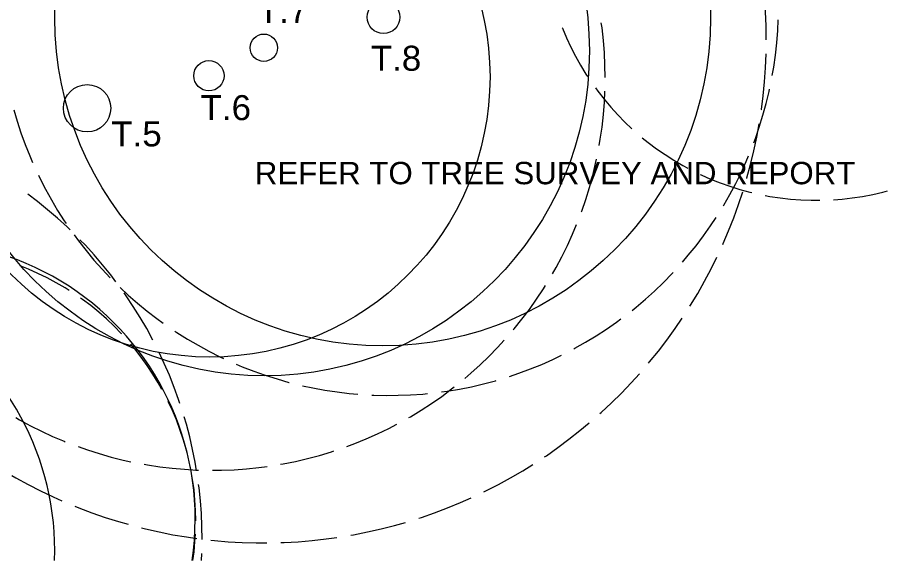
# Model space of a CAD drawing. Header units: millimetres. Extents: x -5841 to 140562, y 1006 to 102310.
# Drawn here: x 101710 to 111104, y 1670 to 7534 of the extents above; entities that cross this region are included whole.
import ezdxf

# ---------------------------------------------------------------- set-up
doc = ezdxf.new("R2010")
doc.units = ezdxf.units.MM
doc.header["$LTSCALE"] = 10
doc.layers.add('PDF18_0', color=7, linetype='Continuous')
doc.layers.add('PDF18_Text', color=7, linetype='Continuous')
doc.styles.add('PDF ArialMT', font='arial.ttf')
doc.styles.add('PDF FuturaCom-Book', font='arial.ttf')

msp = doc.modelspace()

# ---------------------------------------------------------------- linework, layer by layer
at = {"layer": 'PDF18_0', "color": 6, "lineweight": 0}
for points in [[(109793.48463, 7291.50457), (109791.36802, 7441.7841), (109785.01818, 7593.12193), (109774.43511, 7743.40146), (109760.67713, 7893.68099), (109759.61882, 7896.85591)], [(107592.20704, 7421.67627), (107593.26534, 7418.50135), (107636.65591, 7314.78731), (107684.27971, 7214.24819), (107735.07842, 7114.76738), (107789.05205, 7017.40317), (107847.25891, 6922.15559), (107865.25012, 6896.75623)], [(108054.68699, 6885.11486), (108052.57038, 7019.51979), (108046.22054, 7152.86641), (108035.63748, 7286.21303), (108020.82118, 7419.55966), (108012.35473, 7475.6499)], [(109859.09964, 6907.33929), (109873.91593, 6995.17874), (109892.96545, 7126.40875), (109907.78174, 7258.69706), (109918.3648, 7390.98538), (109923.65634, 7506.34079)], [(109740.5693, 6536.93201), (109741.62761, 6539.04862), (109760.67713, 6688.26984), (109774.43511, 6838.54937), (109785.01818, 6989.8872), (109791.36802, 7140.16673), (109791.36802, 7141.22504)], [(107948.85634, 6773.99267), (107974.2557, 6739.06856), (108043.04562, 6650.17081), (108115.01047, 6565.50628), (108190.15023, 6482.95837), (108268.46491, 6402.52708), (108342.54637, 6332.67885)], [(107990.13029, 6149.59182), (108001.77167, 6218.38174), (108020.82118, 6350.67006), (108035.63748, 6484.01668), (108046.22054, 6617.3633), (108051.51207, 6738.01025)], [(109658.02139, 6180.2827), (109676.01261, 6225.78989), (109718.34487, 6350.67006), (109757.50221, 6477.66684), (109793.48463, 6605.72193), (109824.17552, 6734.83533), (109829.46705, 6759.17638)], [(101669.92366, 6536.93201), (101705.90609, 6414.16845), (101747.18004, 6288.22997), (101792.68722, 6163.3498), (101842.42763, 6039.52794), (101873.11852, 5968.6214)], [(109583.93994, 5795.05913), (109584.99824, 5801.40896), (109624.15559, 5946.39696), (109660.13801, 6093.50157), (109690.8289, 6241.66448), (109718.34487, 6386.65248)], [(108454.72686, 6235.31464), (108520.34187, 6182.39932), (108609.23962, 6115.72601), (108701.31229, 6052.22761), (108795.50157, 5991.90414), (108891.80746, 5935.81389), (108946.8394, 5906.18131)], [(109332.06298, 5500.84991), (109335.2379, 5507.19975), (109401.91121, 5621.49685), (109464.3513, 5738.96888), (109522.55816, 5857.49921), (109577.5901, 5979.20446), (109602.98946, 6039.52794)], [(107798.57681, 5436.29321), (107801.75173, 5441.58474), (107845.1423, 5568.58153), (107884.29964, 5696.63662), (107920.28206, 5825.75002), (107950.97295, 5955.92172), (107961.55602, 6004.60382)], [(101935.5586, 5832.09985), (101951.4332, 5798.23405), (102011.75667, 5679.70371), (102076.31337, 5564.3483), (102144.04499, 5450.0512), (102216.00984, 5337.8707), (102236.11766, 5308.23812)], [(109079.12772, 5839.508), (109090.76909, 5834.21647), (109192.36652, 5788.70929), (109296.08056, 5747.43533), (109400.85291, 5710.3946), (109507.74187, 5676.52879), (109615.68913, 5647.95452), (109636.85526, 5642.66298)], [(109324.65484, 5083.87713), (109328.88806, 5092.34359), (109387.09492, 5230.98174), (109443.18517, 5370.6782), (109493.98388, 5513.54959), (109539.49106, 5650.07113)], [(110519.48291, 5565.40661), (110612.61389, 5571.75645), (110722.67777, 5584.45613), (110833.79996, 5601.38903), (110942.80553, 5622.55516), (111051.8111, 5647.95452), (111103.66812, 5661.7125)], [(102279.50823, 5239.44819), (102245.64242, 5271.19739), (102142.98669, 5366.44498), (102036.09773, 5457.45934), (101927.09215, 5545.29878), (101823.37811, 5624.67177)], [(109781.84326, 5611.97209), (109833.70028, 5601.38903), (109943.76416, 5584.45613), (110054.88635, 5571.75645), (110166.00853, 5563.28999), (110278.18902, 5559.05677), (110371.32, 5559.05677)], [(108888.63254, 4891.26534), (108952.13094, 4965.3468), (109035.73715, 5069.06084), (109116.16845, 5174.8915), (109192.36652, 5282.83876), (109251.63169, 5372.79482)], [(107486.37638, 4766.38517), (107524.47542, 4833.05848), (107587.97381, 4950.53051), (107647.23898, 5071.17746), (107702.27092, 5192.88271), (107745.66148, 5297.65505)], [(102322.8988, 5185.47456), (102369.46428, 5120.91786), (102450.95389, 5017.20382), (102535.61841, 4914.54809), (102623.45785, 4815.06727), (102711.29729, 4724.05291)], [(102773.73738, 4680.66234), (102717.64713, 4754.7438), (102629.80769, 4863.74937), (102538.79333, 4970.63833), (102443.54574, 5073.29407), (102385.33888, 5133.61754)], [(108969.06384, 4415.0274), (108975.41368, 4425.61047), (109053.72836, 4554.72387), (109127.80982, 4685.95388), (109198.71636, 4819.3005), (109261.15644, 4946.29728)], [(102266.80855, 4586.47306), (102225.5346, 4612.93073), (102129.2287, 4669.02097), (102030.80619, 4721.9363), (101931.32538, 4770.6184), (101828.66964, 4816.12558), (101738.71359, 4852.108)], [(108344.66298, 4370.57853), (108388.05355, 4405.50264), (108489.65098, 4491.22547), (108588.07349, 4580.12322), (108683.32108, 4672.19589), (108776.45205, 4767.44348), (108788.09342, 4779.08485)], [(102818.18625, 4617.16395), (102906.0257, 4535.67435), (103006.56482, 4447.83491), (103109.22055, 4363.17038), (103213.9929, 4282.73909), (103282.78282, 4232.99868)], [(107063.05377, 4159.97553), (107071.52022, 4170.55859), (107156.18474, 4275.33094), (107236.61604, 4382.2199), (107313.87242, 4491.22547), (107387.95388, 4602.34766), (107410.17831, 4639.38839)], [(103172.71894, 4050.96995), (103106.04563, 4173.73351), (103035.13909, 4294.38046), (102961.05764, 4412.91079), (102883.80126, 4529.32451), (102861.57682, 4560.0154)], [(102836.17747, 4116.58496), (102829.82763, 4122.9348), (102752.57125, 4202.30779), (102671.08165, 4278.50586), (102587.47543, 4352.58732), (102500.69429, 4422.43555), (102411.79655, 4489.10886), (102389.57211, 4503.92515)], [(107714.9706, 3954.66406), (107727.67027, 3962.07221), (107844.08399, 4026.6289), (107957.32279, 4095.41883), (108068.44498, 4167.38367), (108177.45055, 4243.58174), (108224.01604, 4278.50586)], [(108523.51679, 3801.20961), (108534.09985, 3813.90929), (108629.34744, 3931.38132), (108721.42011, 4050.96995), (108809.25955, 4173.73351), (108886.51593, 4286.97231)], [(103407.663, 4147.27585), (103432.00405, 4131.40125), (103544.18454, 4060.49471), (103659.53995, 3993.8214), (103775.95367, 3930.32301), (103894.484, 3871.05784), (103933.64134, 3853.06663)], [(106540.25034, 3637.1721), (106604.80704, 3692.20404), (106704.28785, 3782.16009), (106800.59375, 3874.23276), (106893.72472, 3970.53866), (106965.68957, 4048.85334)], [(103270.08315, 3518.64177), (103230.9258, 3588.49), (103172.71894, 3683.73759), (103110.27886, 3776.86856), (103045.72216, 3866.82462), (102976.93224, 3954.66406), (102934.59997, 4005.46277)], [(103464.81155, 3364.12901), (103449.99526, 3408.57789), (103402.37146, 3539.8079), (103351.57275, 3669.9796), (103295.4825, 3799.093), (103240.45056, 3917.62333)], [(107022.83812, 3658.33823), (107122.31894, 3692.20404), (107247.19911, 3738.76953), (107369.96266, 3788.50993), (107490.60961, 3842.48357), (107581.62397, 3885.87414)], [(104071.22119, 3790.62655), (104136.8362, 3763.11058), (104260.65806, 3714.42848), (104385.53823, 3671.03791), (104512.53502, 3630.82226), (104639.5318, 3593.78153), (104641.64842, 3593.78153)], [(107997.53844, 3257.24005), (108012.35473, 3268.88143), (108122.41861, 3372.59547), (108230.36588, 3478.42612), (108334.07992, 3587.43169), (108425.09428, 3686.91251)], [(106287.31508, 3491.1258), (106350.81347, 3499.59225), (106482.04348, 3521.81669), (106612.21519, 3547.21604), (106741.32858, 3577.90693), (106869.38367, 3611.77274), (106877.85013, 3614.94766)], [(104787.69472, 3557.79911), (104898.8169, 3534.51637), (105028.98861, 3510.17532), (105160.21862, 3490.06749), (105292.50694, 3474.19289), (105384.5796, 3466.78475)], [(105934.899, 3212.79118), (105952.89021, 3223.37424), (106068.24563, 3293.22248), (106180.42612, 3366.24563), (106290.49, 3442.4437), (106397.37896, 3522.87499), (106424.89493, 3544.04112)], [(103542.06793, 2832.85913), (103531.48486, 2870.95817), (103500.79397, 2978.90543), (103464.81155, 3083.67778), (103425.65421, 3188.45013), (103383.32195, 3291.10586), (103337.81476, 3387.41176)], [(105534.85913, 3457.25999), (105557.08357, 3456.20168), (105689.37189, 3453.02676), (105821.6602, 3454.08507), (105955.00683, 3459.3766), (106087.29514, 3467.84305), (106138.09386, 3473.13459)], [(101694.26471, 3212.79118), (101731.30544, 3190.56674), (101849.83577, 3126.01004), (101969.42441, 3066.74488), (102090.07136, 3009.59632), (102213.89322, 2957.7393), (102225.5346, 2953.50608)], [(103643.66535, 2640.24734), (103627.79075, 2732.32001), (103600.27478, 2869.89986), (103569.5839, 3006.4214), (103533.60147, 3140.82633), (103510.31873, 3222.31594)], [(105264.99097, 2900.59075), (105350.71379, 2932.33995), (105475.59397, 2983.13866), (105597.29922, 3038.1706), (105717.94616, 3096.37746), (105804.7273, 3141.88464)], [(107400.65355, 2790.52687), (107419.70307, 2802.16824), (107543.52494, 2888.94938), (107664.17188, 2979.96374), (107782.70221, 3073.09472), (107883.24133, 3156.70093)], [(102364.17275, 2900.59075), (102464.71187, 2864.60833), (102592.76696, 2824.39268), (102720.82205, 2787.35195), (102850.99376, 2754.54445), (102932.48336, 2737.61154)], [(104550.63405, 2709.03727), (104579.20833, 2714.3288), (104710.43834, 2740.78646), (104840.61004, 2770.41905), (104970.78175, 2805.34316), (105098.83684, 2843.4422), (105125.2945, 2852.96696)], [(103077.47136, 2709.03727), (103113.45378, 2702.68743), (103245.7421, 2682.5796), (103379.08872, 2666.70501), (103512.43534, 2655.06363), (103645.78197, 2647.65549), (103665.88979, 2647.65549)], [(103634.14059, 2100.51101), (103632.02398, 2211.6332), (103625.67414, 2322.75538), (103616.14938, 2433.87757), (103601.33309, 2543.94145), (103582.28357, 2654.00533), (103574.87543, 2687.87114)], [(103814.05271, 2644.48057), (103913.53352, 2645.53888), (104047.93845, 2650.83041), (104181.28507, 2660.35517), (104314.6317, 2674.11315), (104404.58775, 2685.75452)], [(106744.5035, 2411.65313), (106767.78625, 2422.2362), (106902.19118, 2491.02612), (107034.47949, 2564.04927), (107165.7095, 2640.24734), (107273.65677, 2706.92065)], [(101649.81584, 2588.39032), (101692.1481, 2564.04927), (101824.43642, 2491.02612), (101958.84135, 2422.2362), (102095.36289, 2357.6795), (102190.61048, 2315.34724)], [(103703.98883, 1896.25785), (103701.87221, 2037.01262), (103695.52237, 2176.70908), (103684.93931, 2316.40554), (103670.12302, 2455.0437), (103664.83148, 2492.08443)], [(102330.30694, 2257.14038), (102372.6392, 2239.14917), (102514.45228, 2186.23384), (102657.32366, 2136.49343), (102801.25335, 2090.98625), (102903.90908, 2061.35367)], [(106042.84627, 2128.02698), (106070.36224, 2136.49343), (106213.23362, 2186.23384), (106353.98839, 2239.14917), (106493.68485, 2296.29772), (106607.98196, 2347.09643)], [(105307.32323, 1943.88164), (105339.07242, 1949.17318), (105487.23534, 1978.80576), (105635.39825, 2011.61326), (105781.44455, 2049.7123), (105897.85827, 2082.5198)], [(103051.01369, 2022.19633), (103092.28765, 2011.61326), (103239.39226, 1978.80576), (103387.55517, 1949.17318), (103536.77639, 1924.83212), (103645.78197, 1908.95753)], [(103602.3914, 1669.78025), (103616.14938, 1766.08614), (103625.67414, 1877.20833), (103630.96567, 1953.4064)], [(103797.1198, 1890.96632), (103836.27714, 1886.73309), (103986.55667, 1874.03341), (104136.8362, 1865.56696), (104288.17403, 1861.33373), (104402.47114, 1861.33373)], [(104553.80897, 1864.50865), (104589.7914, 1865.56696), (104741.12923, 1874.03341), (104891.40876, 1886.73309), (105041.68829, 1903.66599), (105158.10201, 1919.54059)], [(103697.63899, 1669.78025), (103701.87221, 1748.09493)]]:
    msp.add_lwpolyline(points, dxfattribs=at)
at = {"layer": 'PDF18_0', "color": 3, "lineweight": 0}
for points in [[(103596.04156, 1669.78025), (103609.79954, 1779.84413), (103620.38261, 1892.02462), (103626.73245, 2004.20511), (103628.84906, 2116.38561, 1.0776210392), (97655.76697, 1669.78025)], [(102111.23749, 1669.78025), (102113.3541, 1777.72752, 1.0178696831), (96067.24886, 1669.78025)]]:
    msp.add_lwpolyline(points, format="xyb", dxfattribs=at)
for centre, radius in [((105653.30887, 7528.35975), 3539.50606), ((104376.93727, 7171.69637), 3507.75695), ((103786.37861, 6892.29166), 3025.1691), ((105661.77517, 7536.82659), 177.26634), ((104370.58951, 7206.62148), 147.63377), ((103776.85265, 6903.93399), 163.50835), ((102462.3864, 6553.61999), 255.58102)]:
    msp.add_circle(centre, radius, dxfattribs=at)

# ---------------------------------------------------------------- texts
at = {"layer": 'PDF18_Text', "color": 0, "true_color": 0x136734, "char_height": 269.739232, "attachment_point": 4, "style": 'PDF FuturaCom-Book'}
for s, insert in [('T.7', (104306.56144, 7608.61864)), ('T.8', (105524.71855, 7091.08548)), ('T.6', (103687.4252, 6557.67745)), ('T.5', (102723.27026, 6274.04027))]:
    msp.add_mtext(s, dxfattribs=dict(at, insert=insert))
at = {"layer": 'PDF18_Text', "insert": (104272.69132, 5851.67233), "char_height": 241.4007974, "attachment_point": 4, "style": 'PDF ArialMT'}
msp.add_mtext('REFER TO TREE SURVEY AND REPORT', dxfattribs=at)

doc.saveas('drawing.dxf')
